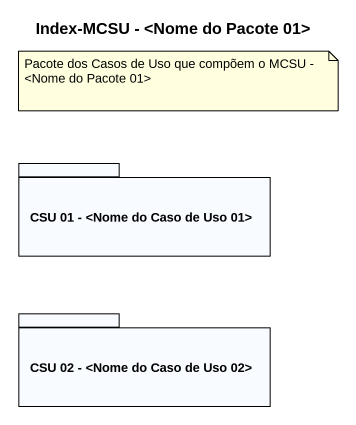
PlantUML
@startuml
title Index-MCSU - <Nome do Pacote 01>
package "CSU 01 - <Nome do Caso de Uso 01>" as CSU_01_Nome_do_Caso_de_Uso {
}
package "CSU 02 - <Nome do Caso de Uso 02>" as CSU_02_Nome_do_Caso_de_Uso {
}
note as N1
  Pacote dos Casos de Uso que compõem o MCSU - <Nome do Pacote 01>
end note
@enduml
